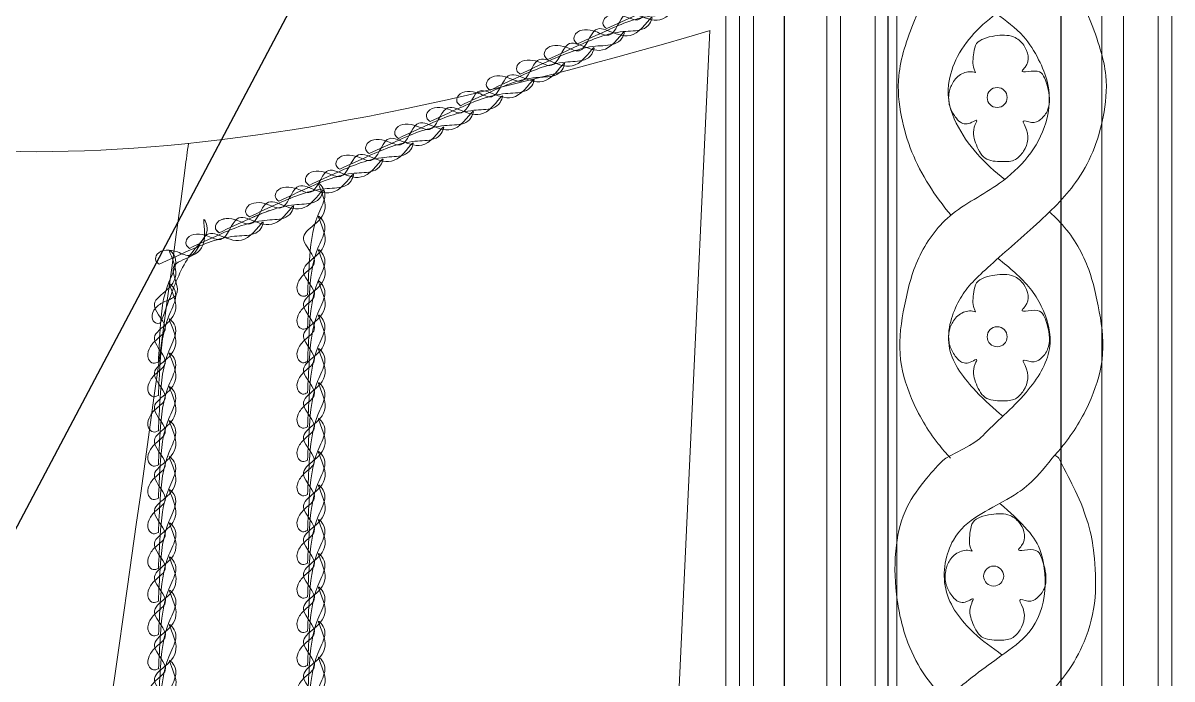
# Model space of a CAD drawing. Header units: inches. Extents: x -12478 to 399182, y -16583 to 525552.
# Drawn here: x 63096 to 63428.8, y 34138.1 to 34328.1 of the extents above; entities that cross this region are included whole.
import ezdxf
from ezdxf.lldxf.tags import DXFTag

# ---------------------------------------------------------------- set-up
doc = ezdxf.new("R2010")
doc.units = ezdxf.units.IN
doc.header["$LTSCALE"] = 1000
doc.header["$MEASUREMENT"] = 0
for name, color, linetype in [('8', 8, 'Continuous'), ('FURNITURE', 200, 'Continuous'), ('Layer3', 3, 'Continuous'), ('WOOD', 23, 'Continuous'), ('WOOD 01', 34, 'Continuous')]:
    doc.layers.add(name, color=color, linetype=linetype)
for name, color, linetype, lineweight in [('Bronze', 40, 'Continuous', 0), ('Fabric', 253, 'Continuous', 0), ('GRC', 41, 'Continuous', 0)]:
    doc.layers.add(name, color=color, linetype=linetype, lineweight=lineweight)
tags = doc.linetypes.add('DASHED2', pattern=[0.375, 0.25, -0.125]).pattern_tags.tags
tags[6:7] = [DXFTag(74, 4), DXFTag(75, 0), DXFTag(340, '0'), DXFTag(46, 1.0), DXFTag(50, 0.0), DXFTag(44, 0.0), DXFTag(45, 0.0)]
tags[4:5] = [DXFTag(74, 4), DXFTag(75, 0), DXFTag(340, '0'), DXFTag(46, 1.0), DXFTag(50, 0.0), DXFTag(44, 0.0), DXFTag(45, 0.0)]

# ---------------------------------------------------------------- blocks, each defined once
blk = doc.blocks.new('EMBRASSE 2')
at = {"layer": 'FURNITURE', "color": 40, "lineweight": 0, "ltscale": 1000}
for points in [[(5071.26, -9199.37, 0), (5079.81, -9195.42, 0), (5093.06, -9191.25, 0), (5095.93, -9191.06, 0), (5100.7, -9188.96, 0), (5101.4, -9187.27, 0), (5096.76, -9191.65, 0), (5085.04, -9190.78, 0), (5080.29, -9196.79, 0), (5076.54, -9195.81, 0), (5073.26, -9195.28, 0), (5070.66, -9196.45, 0), (5070.24, -9198.23, 0), (5071.26, -9199.37, 0)], [(5062.83, -9203.81, 0), (5071.38, -9199.86, 0), (5084.63, -9195.69, 0), (5087.5, -9195.5, 0), (5092.27, -9193.4, 0), (5092.97, -9191.71, 0), (5088.34, -9196.08, 0), (5076.62, -9195.21, 0), (5071.87, -9201.23, 0), (5068.11, -9200.24, 0), (5064.83, -9199.71, 0), (5062.23, -9200.89, 0), (5061.81, -9202.67, 0), (5062.83, -9203.81, 0)], [(5054.24, -9208.34, 0), (5062.79, -9204.38, 0), (5076.04, -9200.22, 0), (5078.91, -9200.02, 0), (5083.67, -9197.93, 0), (5084.38, -9196.23, 0), (5079.74, -9200.61, 0), (5068.02, -9199.74, 0), (5063.27, -9205.75, 0), (5059.52, -9204.77, 0), (5056.24, -9204.24, 0), (5053.64, -9205.42, 0), (5053.22, -9207.2, 0), (5054.24, -9208.34, 0)], [(5046.21, -9212.56, 0), (5054.76, -9208.61, 0), (5068.01, -9204.45, 0), (5070.88, -9204.25, 0), (5075.64, -9202.16, 0), (5076.35, -9200.46, 0), (5071.71, -9204.84, 0), (5059.99, -9203.97, 0), (5055.24, -9209.98, 0), (5051.49, -9209, 0), (5048.21, -9208.47, 0), (5045.61, -9209.64, 0), (5045.19, -9211.42, 0), (5046.21, -9212.56, 0)], [(5037.47, -9217.17, 0), (5046.02, -9213.21, 0), (5059.27, -9209.05, 0), (5062.13, -9208.86, 0), (5066.9, -9206.76, 0), (5067.61, -9205.07, 0), (5062.97, -9209.44, 0), (5051.25, -9208.57, 0), (5046.5, -9214.58, 0), (5042.75, -9213.6, 0), (5039.46, -9213.07, 0), (5036.86, -9214.25, 0), (5036.45, -9216.03, 0), (5037.47, -9217.17, 0)], [(5028.91, -9221.68, 0), (5037.46, -9217.72, 0), (5050.71, -9213.56, 0), (5053.57, -9213.37, 0), (5058.34, -9211.27, 0), (5059.05, -9209.58, 0), (5054.41, -9213.95, 0), (5042.69, -9213.08, 0), (5037.94, -9219.09, 0), (5034.19, -9218.11, 0), (5030.9, -9217.58, 0), (5028.3, -9218.76, 0), (5027.89, -9220.54, 0), (5028.91, -9221.68, 0)], [(5020.13, -9226.3, 0), (5028.68, -9222.34, 0), (5041.93, -9218.18, 0), (5044.8, -9217.99, 0), (5049.57, -9215.89, 0), (5050.27, -9214.2, 0), (5045.63, -9218.57, 0), (5033.91, -9217.7, 0), (5029.17, -9223.71, 0), (5025.41, -9222.73, 0), (5022.13, -9222.2, 0), (5019.53, -9223.38, 0), (5019.11, -9225.16, 0), (5020.13, -9226.3, 0)], [(5010.93, -9231.15, 0), (5019.48, -9227.19, 0), (5032.73, -9223.03, 0), (5035.6, -9222.83, 0), (5040.36, -9220.74, 0), (5041.07, -9219.05, 0), (5036.43, -9223.42, 0), (5024.71, -9222.55, 0), (5019.96, -9228.56, 0), (5016.21, -9227.58, 0), (5012.92, -9227.05, 0), (5010.33, -9228.23, 0), (5009.91, -9230.01, 0), (5010.93, -9231.15, 0)], [(5002.5, -9235.58, 0), (5011.05, -9231.63, 0), (5024.3, -9227.47, 0), (5027.17, -9227.27, 0), (5031.94, -9225.18, 0), (5032.64, -9223.48, 0), (5028, -9227.86, 0), (5016.28, -9226.99, 0), (5011.53, -9233, 0), (5007.78, -9232.02, 0), (5004.5, -9231.49, 0), (5001.9, -9232.66, 0), (5001.48, -9234.44, 0), (5002.5, -9235.58, 0)], [(4993.91, -9240.11, 0), (5002.46, -9236.16, 0), (5015.71, -9231.99, 0), (5018.57, -9231.8, 0), (5023.34, -9229.7, 0), (5024.05, -9228.01, 0), (5019.41, -9232.38, 0), (5007.69, -9231.51, 0), (5002.94, -9237.53, 0), (4999.19, -9236.54, 0), (4995.9, -9236.02, 0), (4993.3, -9237.19, 0), (4992.89, -9238.97, 0), (4993.91, -9240.11, 0)], [(4985.07, -9244.76, 0), (4993.62, -9240.81, 0), (5006.87, -9236.65, 0), (5009.74, -9236.45, 0), (5014.51, -9234.36, 0), (5015.21, -9232.66, 0), (5010.58, -9237.04, 0), (4998.86, -9236.17, 0), (4994.11, -9242.18, 0), (4990.35, -9241.2, 0), (4987.07, -9240.67, 0), (4984.47, -9241.84, 0), (4984.05, -9243.62, 0), (4985.07, -9244.76, 0)], [(4976.33, -9249.37, 0), (4984.88, -9245.41, 0), (4998.13, -9241.25, 0), (5001, -9241.06, 0), (5005.76, -9238.96, 0), (5006.47, -9237.27, 0), (5001.83, -9241.64, 0), (4990.11, -9240.77, 0), (4985.36, -9246.78, 0), (4981.61, -9245.8, 0), (4978.33, -9245.27, 0), (4975.73, -9246.45, 0), (4975.31, -9248.23, 0), (4976.33, -9249.37, 0)], [(4967.77, -9253.88, 0), (4976.32, -9249.92, 0), (4989.57, -9245.76, 0), (4992.44, -9245.56, 0), (4997.2, -9243.47, 0), (4997.91, -9241.78, 0), (4993.27, -9246.15, 0), (4981.55, -9245.28, 0), (4976.8, -9251.29, 0), (4973.05, -9250.31, 0), (4969.76, -9249.78, 0), (4967.17, -9250.96, 0), (4966.75, -9252.74, 0), (4967.77, -9253.88, 0)], [(4984.63, -9276.52, 0), (4985.11, -9267.12, 0), (4987.6, -9253.46, 0), (4988.77, -9250.83, 0), (4989.13, -9245.63, 0), (4987.96, -9244.22, 0), (4989.67, -9250.36, 0), (4983.44, -9260.33, 0), (4986.55, -9267.33, 0), (4983.93, -9270.19, 0), (4981.93, -9272.85, 0), (4981.76, -9275.7, 0), (4983.14, -9276.9, 0), (4984.63, -9276.52, 0)], [(4958.99, -9258.5, 0), (4967.54, -9254.54, 0), (4980.79, -9250.38, 0), (4983.66, -9250.19, 0), (4988.43, -9248.09, 0), (4989.13, -9246.4, 0), (4984.5, -9250.77, 0), (4972.78, -9249.9, 0), (4968.03, -9255.91, 0), (4964.27, -9254.93, 0), (4960.99, -9254.4, 0), (4958.39, -9255.58, 0), (4957.97, -9257.36, 0), (4958.99, -9258.5, 0)], [(4959, -9258.5, 0), (4967.55, -9254.55, 0), (4980.8, -9250.39, 0), (4983.67, -9250.19, 0), (4988.43, -9248.1, 0), (4989.14, -9246.4, 0), (4984.5, -9250.78, 0), (4972.78, -9249.91, 0), (4968.03, -9255.92, 0), (4964.28, -9254.94, 0), (4960.99, -9254.41, 0), (4958.4, -9255.59, 0), (4957.98, -9257.37, 0), (4959, -9258.5, 0)], [(4950.44, -9263.01, 0), (4958.99, -9259.06, 0), (4972.24, -9254.9, 0), (4975.1, -9254.7, 0), (4979.87, -9252.61, 0), (4980.58, -9250.91, 0), (4975.94, -9255.29, 0), (4964.22, -9254.42, 0), (4959.47, -9260.43, 0), (4955.72, -9259.45, 0), (4952.43, -9258.92, 0), (4949.83, -9260.09, 0), (4949.42, -9261.87, 0), (4950.44, -9263.01, 0)], [(4942.05, -9284.68, 0), (4945.29, -9275.83, 0), (4951.69, -9263.51, 0), (4953.58, -9261.34, 0), (4955.46, -9256.48, 0), (4954.76, -9254.79, 0), (4954.58, -9261.16, 0), (4945.69, -9268.85, 0), (4946.6, -9276.46, 0), (4943.25, -9278.42, 0), (4940.56, -9280.37, 0), (4939.56, -9283.04, 0), (4940.52, -9284.6, 0), (4942.05, -9284.68, 0)], [(4941.66, -9267.63, 0), (4950.21, -9263.68, 0), (4963.46, -9259.52, 0), (4966.33, -9259.32, 0), (4971.1, -9257.23, 0), (4971.8, -9255.53, 0), (4967.17, -9259.91, 0), (4955.45, -9259.04, 0), (4950.7, -9265.05, 0), (4946.94, -9264.07, 0), (4943.66, -9263.54, 0), (4941.06, -9264.72, 0), (4940.64, -9266.5, 0), (4941.66, -9267.63, 0)], [(4984.63, -9286.05, 0), (4985.11, -9276.64, 0), (4987.6, -9262.98, 0), (4988.77, -9260.35, 0), (4989.13, -9255.16, 0), (4987.96, -9253.74, 0), (4989.67, -9259.89, 0), (4983.44, -9269.85, 0), (4986.55, -9276.85, 0), (4983.93, -9279.72, 0), (4981.93, -9282.38, 0), (4981.76, -9285.22, 0), (4983.14, -9286.42, 0), (4984.63, -9286.05, 0)], [(4941.42, -9295.9, 0), (4941.91, -9286.5, 0), (4944.4, -9272.83, 0), (4945.56, -9270.21, 0), (4945.93, -9265.01, 0), (4944.76, -9263.6, 0), (4946.47, -9269.74, 0), (4940.24, -9279.71, 0), (4943.34, -9286.71, 0), (4940.73, -9289.57, 0), (4938.73, -9292.23, 0), (4938.56, -9295.08, 0), (4939.94, -9296.28, 0), (4941.42, -9295.9, 0)], [(4984.63, -9295.76, 0), (4985.11, -9286.36, 0), (4987.6, -9272.69, 0), (4988.77, -9270.07, 0), (4989.13, -9264.87, 0), (4987.96, -9263.46, 0), (4989.67, -9269.6, 0), (4983.44, -9279.56, 0), (4986.55, -9286.57, 0), (4983.93, -9289.43, 0), (4981.93, -9292.09, 0), (4981.76, -9294.94, 0), (4983.14, -9296.13, 0), (4984.63, -9295.76, 0)], [(4941.42, -9305.62, 0), (4941.91, -9296.21, 0), (4944.4, -9282.55, 0), (4945.56, -9279.92, 0), (4945.93, -9274.73, 0), (4944.76, -9273.31, 0), (4946.47, -9279.45, 0), (4940.24, -9289.42, 0), (4943.34, -9296.42, 0), (4940.73, -9299.29, 0), (4938.73, -9301.95, 0), (4938.56, -9304.79, 0), (4939.94, -9305.99, 0), (4941.42, -9305.62, 0)], [(4984.63, -9304.84, 0), (4985.11, -9295.43, 0), (4987.6, -9281.77, 0), (4988.77, -9279.14, 0), (4989.13, -9273.95, 0), (4987.96, -9272.53, 0), (4989.67, -9278.67, 0), (4983.44, -9288.64, 0), (4986.55, -9295.64, 0), (4983.93, -9298.51, 0), (4981.93, -9301.16, 0), (4981.76, -9304.01, 0), (4983.14, -9305.21, 0), (4984.63, -9304.84, 0)], [(4984.63, -9314.72, 0), (4985.11, -9305.31, 0), (4987.6, -9291.65, 0), (4988.77, -9289.02, 0), (4989.13, -9283.83, 0), (4987.96, -9282.41, 0), (4989.67, -9288.55, 0), (4983.44, -9298.52, 0), (4986.55, -9305.52, 0), (4983.93, -9308.39, 0), (4981.93, -9311.05, 0), (4981.76, -9313.89, 0), (4983.14, -9315.09, 0), (4984.63, -9314.72, 0)], [(4941.42, -9315.84, 0), (4941.91, -9306.43, 0), (4944.4, -9292.77, 0), (4945.56, -9290.14, 0), (4945.93, -9284.95, 0), (4944.76, -9283.53, 0), (4946.47, -9289.67, 0), (4940.24, -9299.64, 0), (4943.34, -9306.64, 0), (4940.73, -9309.5, 0), (4938.73, -9312.16, 0), (4938.56, -9315.01, 0), (4939.94, -9316.21, 0), (4941.42, -9315.84, 0)], [(4984.63, -9324.39, 0), (4985.11, -9314.99, 0), (4987.6, -9301.32, 0), (4988.77, -9298.7, 0), (4989.13, -9293.5, 0), (4987.96, -9292.09, 0), (4989.67, -9298.23, 0), (4983.44, -9308.19, 0), (4986.55, -9315.2, 0), (4983.93, -9318.06, 0), (4981.93, -9320.72, 0), (4981.76, -9323.57, 0), (4983.14, -9324.77, 0), (4984.63, -9324.39, 0)], [(4941.42, -9325.72, 0), (4941.91, -9316.31, 0), (4944.4, -9302.65, 0), (4945.56, -9300.02, 0), (4945.93, -9294.83, 0), (4944.76, -9293.41, 0), (4946.47, -9299.55, 0), (4940.24, -9309.52, 0), (4943.34, -9316.52, 0), (4940.73, -9319.39, 0), (4938.73, -9322.05, 0), (4938.56, -9324.89, 0), (4939.94, -9326.09, 0), (4941.42, -9325.72, 0)], [(4984.63, -9334.31, 0), (4985.11, -9324.9, 0), (4987.6, -9311.24, 0), (4988.77, -9308.61, 0), (4989.13, -9303.42, 0), (4987.96, -9302.01, 0), (4989.67, -9308.15, 0), (4983.44, -9318.11, 0), (4986.55, -9325.12, 0), (4983.93, -9327.98, 0), (4981.93, -9330.64, 0), (4981.76, -9333.49, 0), (4983.14, -9334.68, 0), (4984.63, -9334.31, 0)], [(4941.42, -9335.39, 0), (4941.91, -9325.99, 0), (4944.4, -9312.32, 0), (4945.56, -9309.7, 0), (4945.93, -9304.5, 0), (4944.76, -9303.09, 0), (4946.47, -9309.23, 0), (4940.24, -9319.19, 0), (4943.34, -9326.2, 0), (4940.73, -9329.06, 0), (4938.73, -9331.72, 0), (4938.56, -9334.57, 0), (4939.94, -9335.77, 0), (4941.42, -9335.39, 0)], [(4984.63, -9344.71, 0), (4985.11, -9335.31, 0), (4987.6, -9321.64, 0), (4988.77, -9319.02, 0), (4989.13, -9313.82, 0), (4987.96, -9312.41, 0), (4989.67, -9318.55, 0), (4983.44, -9328.51, 0), (4986.55, -9335.52, 0), (4983.93, -9338.38, 0), (4981.93, -9341.04, 0), (4981.76, -9343.89, 0), (4983.14, -9345.09, 0), (4984.63, -9344.71, 0)], [(4941.42, -9345.31, 0), (4941.91, -9335.9, 0), (4944.4, -9322.24, 0), (4945.56, -9319.61, 0), (4945.93, -9314.42, 0), (4944.76, -9313.01, 0), (4946.47, -9319.15, 0), (4940.24, -9329.11, 0), (4943.34, -9336.12, 0), (4940.73, -9338.98, 0), (4938.73, -9341.64, 0), (4938.56, -9344.49, 0), (4939.94, -9345.68, 0), (4941.42, -9345.31, 0)], [(4984.63, -9354.24, 0), (4985.11, -9344.83, 0), (4987.6, -9331.17, 0), (4988.77, -9328.54, 0), (4989.13, -9323.35, 0), (4987.96, -9321.93, 0), (4989.67, -9328.07, 0), (4983.44, -9338.04, 0), (4986.55, -9345.04, 0), (4983.93, -9347.91, 0), (4981.93, -9350.56, 0), (4981.76, -9353.41, 0), (4983.14, -9354.61, 0), (4984.63, -9354.24, 0)], [(4941.42, -9355.71, 0), (4941.91, -9346.31, 0), (4944.4, -9332.64, 0), (4945.56, -9330.02, 0), (4945.93, -9324.82, 0), (4944.76, -9323.41, 0), (4946.47, -9329.55, 0), (4940.24, -9339.51, 0), (4943.34, -9346.52, 0), (4940.73, -9349.38, 0), (4938.73, -9352.04, 0), (4938.56, -9354.89, 0), (4939.94, -9356.08, 0), (4941.42, -9355.71, 0)], [(4984.63, -9363.95, 0), (4985.11, -9354.54, 0), (4987.6, -9340.88, 0), (4988.77, -9338.25, 0), (4989.13, -9333.06, 0), (4987.96, -9331.65, 0), (4989.67, -9337.79, 0), (4983.44, -9347.75, 0), (4986.55, -9354.75, 0), (4983.93, -9357.62, 0), (4981.93, -9360.28, 0), (4981.76, -9363.12, 0), (4983.14, -9364.32, 0), (4984.63, -9363.95, 0)], [(4941.42, -9365.24, 0), (4941.91, -9355.83, 0), (4944.4, -9342.17, 0), (4945.56, -9339.54, 0), (4945.93, -9334.35, 0), (4944.76, -9332.93, 0), (4946.47, -9339.07, 0), (4940.24, -9349.04, 0), (4943.34, -9356.04, 0), (4940.73, -9358.9, 0), (4938.73, -9361.56, 0), (4938.56, -9364.41, 0), (4939.94, -9365.61, 0), (4941.42, -9365.24, 0)], [(4984.63, -9373.94, 0), (4985.11, -9364.53, 0), (4987.6, -9350.87, 0), (4988.77, -9348.24, 0), (4989.13, -9343.04, 0), (4987.96, -9341.63, 0), (4989.67, -9347.77, 0), (4983.44, -9357.74, 0), (4986.55, -9364.74, 0), (4983.93, -9367.6, 0), (4981.93, -9370.26, 0), (4981.76, -9373.11, 0), (4983.14, -9374.31, 0), (4984.63, -9373.94, 0)], [(4941.46, -9374.9, 0), (4941.95, -9365.49, 0), (4944.44, -9351.83, 0), (4945.6, -9349.2, 0), (4945.97, -9344.01, 0), (4944.8, -9342.59, 0), (4946.51, -9348.73, 0), (4940.28, -9358.7, 0), (4943.38, -9365.7, 0), (4940.77, -9368.57, 0), (4938.77, -9371.23, 0), (4938.6, -9374.07, 0), (4939.98, -9375.27, 0), (4941.46, -9374.9, 0)], [(4984.63, -9383.82, 0), (4985.11, -9374.41, 0), (4987.6, -9360.75, 0), (4988.77, -9358.12, 0), (4989.13, -9352.92, 0), (4987.96, -9351.51, 0), (4989.67, -9357.65, 0), (4983.44, -9367.62, 0), (4986.55, -9374.62, 0), (4983.93, -9377.48, 0), (4981.93, -9380.14, 0), (4981.76, -9382.99, 0), (4983.14, -9384.19, 0), (4984.63, -9383.82, 0)], [(4941.46, -9384.78, 0), (4941.95, -9375.37, 0), (4944.44, -9361.71, 0), (4945.6, -9359.08, 0), (4945.97, -9353.89, 0), (4944.8, -9352.47, 0), (4946.51, -9358.62, 0), (4940.28, -9368.58, 0), (4943.38, -9375.58, 0), (4940.77, -9378.45, 0), (4938.77, -9381.11, 0), (4938.6, -9383.95, 0), (4939.98, -9385.15, 0), (4941.46, -9384.78, 0)], [(4941.46, -9394.46, 0), (4941.95, -9385.05, 0), (4944.44, -9371.39, 0), (4945.6, -9368.76, 0), (4945.97, -9363.56, 0), (4944.8, -9362.15, 0), (4946.51, -9368.29, 0), (4940.28, -9378.26, 0), (4943.38, -9385.26, 0), (4940.77, -9388.12, 0), (4938.77, -9390.78, 0), (4938.6, -9393.63, 0), (4939.98, -9394.83, 0), (4941.46, -9394.46, 0)], [(4984.63, -9393.49, 0), (4985.11, -9384.09, 0), (4987.6, -9370.42, 0), (4988.77, -9367.8, 0), (4989.13, -9362.6, 0), (4987.96, -9361.19, 0), (4989.67, -9367.33, 0), (4983.44, -9377.29, 0), (4986.55, -9384.3, 0), (4983.93, -9387.16, 0), (4981.93, -9389.82, 0), (4981.76, -9392.67, 0), (4983.14, -9393.86, 0), (4984.63, -9393.49, 0)], [(4941.46, -9404.37, 0), (4941.95, -9394.97, 0), (4944.44, -9381.3, 0), (4945.6, -9378.68, 0), (4945.97, -9373.48, 0), (4944.8, -9372.07, 0), (4946.51, -9378.21, 0), (4940.28, -9388.17, 0), (4943.38, -9395.18, 0), (4940.77, -9398.04, 0), (4938.77, -9400.7, 0), (4938.6, -9403.55, 0), (4939.98, -9404.75, 0), (4941.46, -9404.37, 0)], [(4984.63, -9403.41, 0), (4985.11, -9394, 0), (4987.6, -9380.34, 0), (4988.77, -9377.71, 0), (4989.13, -9372.52, 0), (4987.96, -9371.1, 0), (4989.67, -9377.25, 0), (4983.44, -9387.21, 0), (4986.55, -9394.21, 0), (4983.93, -9397.08, 0), (4981.93, -9399.74, 0), (4981.76, -9402.58, 0), (4983.14, -9403.78, 0), (4984.63, -9403.41, 0)], [(4984.63, -9413.81, 0), (4985.11, -9404.4, 0), (4987.6, -9390.74, 0), (4988.77, -9388.11, 0), (4989.13, -9382.92, 0), (4987.96, -9381.51, 0), (4989.67, -9387.65, 0), (4983.44, -9397.61, 0), (4986.55, -9404.62, 0), (4983.93, -9407.48, 0), (4981.93, -9410.14, 0), (4981.76, -9412.99, 0), (4983.14, -9414.18, 0), (4984.63, -9413.81, 0)], [(4941.46, -9414.77, 0), (4941.95, -9405.37, 0), (4944.44, -9391.7, 0), (4945.6, -9389.08, 0), (4945.97, -9383.88, 0), (4944.8, -9382.47, 0), (4946.51, -9388.61, 0), (4940.28, -9398.57, 0), (4943.38, -9405.58, 0), (4940.77, -9408.44, 0), (4938.77, -9411.1, 0), (4938.6, -9413.95, 0), (4939.98, -9415.15, 0), (4941.46, -9414.77, 0)]]:
    blk.add_spline(points, degree=3, dxfattribs=at)
blk = doc.blocks.new('curtain elev1')
at = {"layer": 'Fabric', "lineweight": 0, "elevation": 0}
blk.add_lwpolyline([(322600.34, -10304.24), (322549.01, -9204.4)], dxfattribs=at)
at = {"layer": 'Fabric', "lineweight": 0}
for points, knots in [([(323477.26, -7402.77, 0), (323411.69, -8278.92, 0), (323341.96, -8620.94, 0), (323084.81, -9075.52, 0), (322864.49, -9251.76, 0), (322695, -9247.72, 0), (322548.91, -9204.37, 0)], [407.218474, 407.218474, 407.218474, 407.218474, 756.841523, 881.937441, 1071.680382, 1265.355331, 1265.355331, 1265.355331, 1265.355331]), ([(322700.02, -9237.08, 0), (322700.33, -9239.43, 0), (322700.64, -9241.79, 0), (322700.96, -9244.15, 0), (322700.96, -9244.15, 0), (322700.96, -9244.15, 0), (322700.96, -9244.15, 0), (322756.33, -9659.98, 0), (322807.01, -9895.73, 0), (322867.34, -10296.69, 0), (322846.15, -10297.84, 0), (322766.9, -10298.53, 0), (322694.34, -10298.12, 0), (322628.8, -10297.5, 0), (322598.62, -10301.53, 0), (322602.03, -10312.1, 0), (322639.63, -10322.02, 0), (322679.74, -10328.02, 0), (322724.46, -10341.12, 0), (322697.88, -10355.64, 0), (322632.24, -10365.43, 0), (322577.03, -10371.17, 0), (322573.91, -10374.16, 0)], [204.389175, 204.389175, 204.389175, 204.389175, 209.256711, 209.256711, 209.256711, 209.258227, 209.258227, 209.258227, 1067.803273, 1090.343366, 1101.041024, 1124.788132, 1253.632328, 1281.505184, 1291.97919, 1296.93529, 1312.115972, 1346.838143, 1377.534104, 1387.5713, 1425.177123, 1520.355421, 1520.355421, 1520.355421, 1520.355421])]:
    blk.add_open_spline(points, degree=3, knots=knots, dxfattribs=at)
at = {"layer": 'GRC', "color": 1, "lineweight": 0, "extrusion": (0, 0, -1), "zscale": -1}
blk.add_blockref('EMBRASSE 2', (-327650.12, -4.46, 0), dxfattribs=at)
blk = doc.blocks.new('brass accent')
at = {"layer": 'Bronze', "lineweight": 0}
for centre in [(317084.52, 115170.86, 0), (317084.52, 115101.56, 0), (317083.5, 115032.22, 0)]:
    blk.add_circle(centre, 2.9, dxfattribs=at)
for points in [[(317078.33, 115178.07, 0), (317078.31, 115178.08, 0), (317077.2, 115178.5, 0), (317074.44, 115178.3, 0), (317071.71, 115175.75, 0), (317070.34, 115172.22, 0), (317070.44, 115168.43, 0), (317072.02, 115165.6, 0), (317074.04, 115163.22, 0), (317076.35, 115162.96, 0), (317079.02, 115164.84, 0), (317077.17, 115161.24, 0), (317078.03, 115157.97, 0), (317080.46, 115152.5, 0), (317085.59, 115152.23, 0), (317089.86, 115152.35, 0), (317093.23, 115156.31, 0), (317094.06, 115160.24, 0), (317091.4, 115164.65, 0), (317094.93, 115163.1, 0), (317097.35, 115164.47, 0), (317100.19, 115168.09, 0), (317099.56, 115172.81, 0), (317098.34, 115176.42, 0), (317096.74, 115179.59, 0), (317090.31, 115177.38, 0), (317094.26, 115181.1, 0), (317093.12, 115185.68, 0), (317089, 115189.16, 0), (317084.47, 115188.92, 0), (317080.9, 115188.16, 0), (317078.16, 115186.66, 0), (317077.66, 115183.14, 0), (317077.19, 115180.17, 0), (317078.1, 115178.42, 0), (317078.27, 115178.1, 0)], [(317078.33, 115108.77, 0), (317078.31, 115108.77, 0), (317077.2, 115109.19, 0), (317074.44, 115109, 0), (317071.71, 115106.44, 0), (317070.34, 115102.91, 0), (317070.44, 115099.13, 0), (317072.02, 115096.29, 0), (317074.04, 115093.92, 0), (317076.35, 115093.66, 0), (317079.02, 115095.53, 0), (317077.17, 115091.93, 0), (317078.03, 115088.66, 0), (317080.46, 115083.19, 0), (317085.59, 115082.92, 0), (317089.86, 115083.04, 0), (317093.23, 115087, 0), (317094.06, 115090.93, 0), (317091.4, 115095.34, 0), (317094.93, 115093.79, 0), (317097.35, 115095.16, 0), (317100.19, 115098.79, 0), (317099.56, 115103.5, 0), (317098.34, 115107.11, 0), (317096.74, 115110.28, 0), (317090.31, 115108.07, 0), (317094.26, 115111.8, 0), (317093.12, 115116.37, 0), (317089, 115119.85, 0), (317084.47, 115119.62, 0), (317080.9, 115118.85, 0), (317078.16, 115117.35, 0), (317077.66, 115113.84, 0), (317077.19, 115110.86, 0), (317078.1, 115109.11, 0), (317078.27, 115108.79, 0)], [(317077.31, 115039.43, 0), (317077.29, 115039.44, 0), (317076.18, 115039.85, 0), (317073.42, 115039.66, 0), (317070.68, 115037.1, 0), (317069.32, 115033.57, 0), (317069.41, 115029.79, 0), (317071, 115026.96, 0), (317073.02, 115024.58, 0), (317075.33, 115024.32, 0), (317078, 115026.19, 0), (317076.15, 115022.59, 0), (317077.01, 115019.32, 0), (317079.43, 115013.86, 0), (317084.57, 115013.59, 0), (317088.84, 115013.71, 0), (317092.21, 115017.67, 0), (317093.04, 115021.59, 0), (317090.38, 115026, 0), (317093.91, 115024.45, 0), (317096.33, 115025.82, 0), (317099.16, 115029.45, 0), (317098.54, 115034.16, 0), (317097.31, 115037.77, 0), (317095.72, 115040.94, 0), (317089.29, 115038.74, 0), (317093.23, 115042.46, 0), (317092.1, 115047.03, 0), (317087.98, 115050.51, 0), (317083.45, 115050.28, 0), (317079.88, 115049.51, 0), (317077.14, 115048.02, 0), (317076.64, 115044.5, 0), (317076.17, 115041.52, 0), (317077.08, 115039.77, 0), (317077.24, 115039.45, 0)]]:
    blk.add_open_spline(points, degree=3, knots=[0.24272, 0.24272, 0.24272, 0.24272, 0.245099, 0.367364, 0.497961, 0.61241, 0.752433, 0.872037, 0.945922, 1.061004, 1.113314, 1.158119, 1.342355, 1.522189, 1.695788, 1.830249, 1.946701, 2.195177, 2.248456, 2.330579, 2.429673, 2.544778, 2.780351, 2.872208, 2.950204, 3.124017, 3.171862, 3.390176, 3.520988, 3.708938, 3.82401, 3.909457, 4.005815, 4.170543, 4.207777, 4.207777, 4.207777, 4.207777], dxfattribs=at)
at = {"layer": 'WOOD', "lineweight": 0}
for points, knots in [([(317100.23, 115278.96, 0), (317104.01, 115272.75, 0), (317107.15, 115266.72, 0), (317111.4, 115257.58, 0), (317112.72, 115249.98, 0), (317113.54, 115236.76, 0), (317110.57, 115225.35, 0), (317104.13, 115213.45, 0), (317094.88, 115204.86, 0), (317086.12, 115196.43, 0), (317079.18, 115191.47, 0), (317072.74, 115183.37, 0), (317069.24, 115172.66, 0), (317073.04, 115160.02, 0), (317080.96, 115151.58, 0), (317086.71, 115147.15, 0)], [0.062674, 0.062674, 0.062674, 0.062674, 0.265218, 0.610462, 1.007411, 1.496468, 1.998987, 2.380781, 2.959233, 3.345171, 3.70483, 3.981012, 4.228697, 4.629229, 5.37691, 5.37691, 5.37691, 5.37691]), ([(317085.24, 115264.45, 0), (317088.5, 115261.81, 0), (317093.82, 115256.37, 0), (317097.46, 115251.73, 0), (317099.77, 115238.93, 0), (317095.31, 115227.1, 0), (317084.45, 115219.49, 0), (317071.8, 115210.3, 0), (317064.33, 115201.64, 0), (317060.98, 115194.5, 0), (317057.48, 115185.12, 0), (317055.36, 115175.57, 0), (317056.87, 115161.45, 0), (317061.98, 115148.9, 0), (317068.74, 115139.63, 0), (317071.16, 115136.8, 0)], [0.323924, 0.323924, 0.323924, 0.323924, 0.610462, 1.007411, 1.496468, 1.998987, 2.380781, 2.959233, 3.345171, 3.70483, 3.981012, 4.228697, 4.629229, 5.39027, 5.739901, 5.739901, 5.739901, 5.739901]), ([(317099.95, 115209.79, 0), (317100.21, 115209.55, 0), (317103.27, 115206.75, 0), (317107.67, 115201.64, 0), (317111.03, 115194.5, 0), (317114.52, 115185.12, 0), (317116.65, 115175.57, 0), (317115.14, 115161.45, 0), (317109.19, 115146.84, 0), (317096.64, 115134.6, 0), (317079.75, 115120.01, 0), (317072.84, 115112.82, 0), (317068.27, 115098.14, 0), (317077.5, 115086.05, 0), (317083.63, 115080.67, 0), (317086.18, 115078.53, 0)], [2.923962, 2.923962, 2.923962, 2.923962, 2.959233, 3.345171, 3.70483, 3.981012, 4.228697, 4.629229, 5.39027, 5.986881, 6.507858, 7.008636, 7.490853, 7.950217, 8.304186, 8.304186, 8.304186, 8.304186]), ([(317084.21, 115195.18, 0), (317087, 115193.11, 0), (317092.09, 115189.53, 0), (317096.56, 115182.14, 0), (317100.11, 115173.87, 0), (317099.21, 115159.56, 0), (317087.2, 115145.65, 0), (317070.52, 115138.12, 0), (317060.93, 115124.87, 0), (317057.5, 115110.72, 0), (317055.35, 115096.73, 0), (317059.44, 115082.83, 0), (317065.23, 115072.97, 0), (317069.74, 115067.76, 0), (317070.96, 115066.43, 0)], [3.346929, 3.346929, 3.346929, 3.346929, 3.70483, 3.981012, 4.228697, 4.629229, 5.39027, 5.986881, 6.507858, 7.008636, 7.490853, 7.950217, 8.476278, 8.663685, 8.663685, 8.663685, 8.663685]), ([(317099.65, 115137.69, 0), (317100.03, 115137.35, 0), (317104.14, 115133.67, 0), (317110.51, 115124.87, 0), (317113.93, 115110.72, 0), (317116.09, 115096.73, 0), (317111.99, 115082.83, 0), (317106.2, 115072.97, 0), (317101.7, 115067.76, 0), (317100.47, 115066.43, 0)], [5.933766, 5.933766, 5.933766, 5.933766, 5.986881, 6.507858, 7.008636, 7.490853, 7.950217, 8.476278, 8.663685, 8.663685, 8.663685, 8.663685]), ([(317084.76, 115124.26, 0), (317086.5, 115122.85, 0), (317092.16, 115118.22, 0), (317097.64, 115111.41, 0), (317101.72, 115098.35, 0), (317093.28, 115084.44, 0), (317082.46, 115075.36, 0), (317078.25, 115070.71, 0), (317069.66, 115066.43, 0)], [6.300023, 6.300023, 6.300023, 6.300023, 6.507858, 7.008636, 7.490853, 7.950217, 8.476278, 8.634087, 8.634087, 8.634087, 8.634087]), ([(317069.66, 115066.43, 0), (317067.35, 115064.47, 0), (317063.58, 115059.95, 0), (317057.52, 115052.17, 0), (317054.7, 115040.31, 0), (317054.86, 115026.85, 0), (317057.75, 115013.77, 0), (317063.11, 115003.41, 0), (317067.51, 114998.38, 0), (317069.62, 114996.27, 0)], [0, 0, 0, 0, 0.265218, 0.610462, 1.007411, 1.496468, 1.998987, 2.380781, 2.689248, 2.689248, 2.689248, 2.689248]), ([(317100.47, 115066.43, 0), (317095.08, 115059.27, 0), (317086.19, 115053.49, 0), (317078.37, 115049.86, 0), (317070.5, 115043.17, 0), (317067.4, 115027.77, 0), (317076.59, 115016.04, 0), (317083.03, 115011.47, 0), (317086, 115009.35, 0)], [0.051478, 0.051478, 0.051478, 0.051478, 0.265218, 0.610462, 1.007411, 1.496468, 1.998987, 2.364684, 2.364684, 2.364684, 2.364684]), ([(317102.34, 115066.43, 0), (317104.48, 115062.1, 0), (317107.91, 115055.98, 0), (317111.4, 115046.38, 0), (317112.72, 115038.78, 0), (317113.54, 115025.56, 0), (317110.57, 115014.15, 0), (317104.13, 115002.25, 0), (317094.88, 114993.66, 0), (317086.12, 114985.23, 0), (317079.18, 114980.27, 0), (317072.74, 114972.17, 0), (317069.24, 114961.47, 0), (317073.04, 114948.82, 0), (317080.96, 114940.38, 0), (317086.71, 114935.95, 0)], [0.016235, 0.016235, 0.016235, 0.016235, 0.265218, 0.610462, 1.007411, 1.496468, 1.998987, 2.380781, 2.959233, 3.345171, 3.70483, 3.981012, 4.228697, 4.629229, 5.37691, 5.37691, 5.37691, 5.37691]), ([(317085.24, 115053.25, 0), (317088.5, 115050.61, 0), (317093.82, 115045.17, 0), (317097.46, 115040.53, 0), (317099.37, 115027.77, 0), (317095.31, 115015.91, 0), (317084.45, 115008.3, 0), (317071.8, 114999.1, 0), (317064.33, 114990.44, 0), (317060.98, 114983.3, 0), (317057.48, 114973.92, 0), (317055.36, 114964.37, 0), (317056.87, 114950.25, 0), (317061.98, 114937.7, 0), (317068.74, 114928.43, 0), (317071.16, 114925.61, 0)], [0.323924, 0.323924, 0.323924, 0.323924, 0.610462, 1.007411, 1.496468, 1.998987, 2.380781, 2.959233, 3.345171, 3.70483, 3.981012, 4.228697, 4.629229, 5.39027, 5.739901, 5.739901, 5.739901, 5.739901])]:
    blk.add_open_spline(points, degree=3, knots=knots, dxfattribs=at)
blk.add_open_spline([(317101.2, 115067.24, 0), (317101.57, 115066.98, 0), (317101.95, 115066.71, 0), (317102.34, 115066.43, 0)], degree=3, dxfattribs=at)

msp = doc.modelspace()

# ---------------------------------------------------------------- linework, layer by layer
at = {"layer": '8', "linetype": 'DASHED2', "ltscale": 200, "elevation": 0.01}
for points in [[(63346.55, 35535.09), (62884.05, 35535.09), (62884.05, 33784.59), (63346.55, 33784.59)], [(63316.55, 35505.09), (62914.05, 35505.09), (62914.05, 33814.59), (63316.55, 33814.59)]]:
    msp.add_lwpolyline(points, close=True, dxfattribs=at)
msp.add_lwpolyline([(62884.05, 35535.09), (63346.55, 34659.84), (62884.05, 33784.59)], dxfattribs=at)
at = {"layer": 'Layer3', "elevation": 0}
msp.add_lwpolyline([(63396.55, 35585.09), (63396.55, 33185.09), (61296.55, 33185.09), (61296.55, 35585.1)], dxfattribs=at)
at = {"layer": 'WOOD 01', "lineweight": 0, "ltscale": 500, "elevation": 0}
for points in [[(63428.79, 33390.09), (63428.79, 35224.27, 1.002257), (61262.03, 35224.27), (61262.03, 33390.09)], [(63424.79, 33390.09), (63424.79, 35224.27, 1.002261), (61266.03, 35224.27), (61266.03, 33390.09)], [(63414.79, 33390.09), (63414.79, 35224.28, 1.002271), (61276.03, 35224.28), (61276.03, 33390.09)], [(63408.48, 33390.09), (63408.48, 35224.29, 1.002278), (61282.34, 35224.29), (61282.34, 33390.09)], [(63349.1, 33390.09), (63349.1, 35224.36, 1.002344), (61341.72, 35224.36), (61341.72, 33390.09)], [(63342.79, 33390.09), (63342.79, 35224.37, 1.002352), (61348.03, 35224.37), (61348.03, 33390.09)], [(63332.79, 33390.09), (63332.79, 35224.38, 1.002364), (61358.03, 35224.38), (61358.03, 33390.09)], [(63328.79, 33390.09), (63328.79, 35224.38, 1.002369), (61362.03, 35224.38), (61362.03, 33390.09)], [(63307.56, 33390.09), (63307.56, 35224.41, 1.002395), (61383.26, 35224.41), (61383.26, 33390.09)], [(63303.56, 33390.09), (63303.56, 35224.41, 1.0024), (61387.26, 35224.41), (61387.26, 33390.09)], [(63299.56, 33390.09), (63299.56, 35224.42, 1.002405), (61391.26, 35224.42), (61391.26, 33390.09)]]:
    msp.add_lwpolyline(points, format="xyb", dxfattribs=at)

# ---------------------------------------------------------------- block references
at = {"xscale": -1}
msp.add_blockref('curtain elev1', (385843.93, 43530.32, 0), dxfattribs=at)
msp.add_blockref('brass accent', (-253706.36, -80864.32, 0))

doc.saveas('drawing.dxf')
